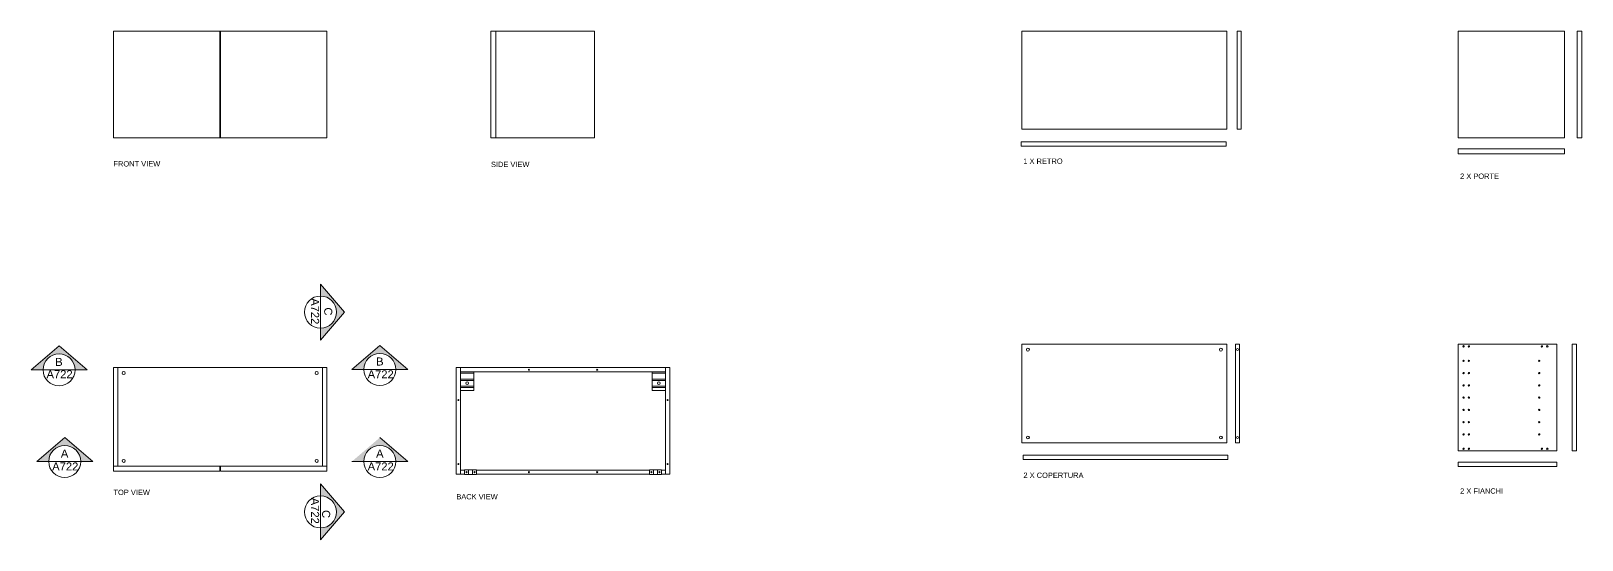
# Model space of a CAD drawing. Header units: inches. Extents: x 2873 to 15834, y 7 to 1915.
# Drawn here: x 10020 to 15834, y 7 to 1915 of the extents above; entities that cross this region are included whole.
import ezdxf

# ---------------------------------------------------------------- set-up
doc = ezdxf.new("R2010")
doc.units = ezdxf.units.IN
doc.header["$MEASUREMENT"] = 0
doc.layers.add('A-ELEV-MBE', color=7, linetype='Continuous', lineweight=18)
doc.layers.add('symbol', color=7, linetype='Continuous', lineweight=18)
doc.layers.add('Layer1', color=3, linetype='Continuous')
doc.styles.get("Standard").update_dxf_attribs({"font": 'Arial.ttf'})

msp = doc.modelspace()

# ---------------------------------------------------------------- hatches: boundary and pattern name
at = {"layer": 'symbol'}
h = msp.add_hatch(color=256, dxfattribs=at)
h.dxf.hatch_style = 1
h.paths.add_polyline_path([(11105.5, 801.6), (11105.5, 756.6), (11195.5, 861.6), (11105.5, 966.6), (11105.5, 921.6, -1)])
h = msp.add_hatch(color=256, dxfattribs=at)
h.dxf.hatch_style = 1
h.paths.add_polyline_path([(10185.1, 644.8), (10230.1, 644.8), (10125.1, 734.8), (10020.1, 644.8), (10065.1, 644.8, -1)])
h = msp.add_hatch(color=256, dxfattribs=at)
h.dxf.hatch_style = 1
h.paths.add_polyline_path([(11267.9, 646.4), (11222.9, 646.4), (11327.9, 736.4), (11432.9, 646.4), (11387.9, 646.4, 1)])
h = msp.add_hatch(color=256, dxfattribs=at)
h.dxf.hatch_style = 1
h.paths.add_polyline_path([(10206.4, 301.3), (10251.4, 301.3), (10146.4, 391.3), (10041.4, 301.3), (10086.4, 301.3, -1)])
h = msp.add_hatch(color=256, dxfattribs=at)
h.dxf.hatch_style = 1
h.paths.add_polyline_path([(11267.9, 301.3), (11222.9, 301.3), (11327.9, 391.3), (11432.9, 301.3), (11387.9, 301.3, 1)])
h = msp.add_hatch(color=256, dxfattribs=at)
h.dxf.hatch_style = 1
h.paths.add_polyline_path([(11105.5, 172.2), (11105.5, 217.2), (11195.5, 112.2), (11105.5, 7.2), (11105.5, 52.2, 1)])

# ---------------------------------------------------------------- linework, layer by layer
at = {"layer": 'A-ELEV-MBE'}
for p, q in [((10728.2, 1915.3), (10728.2, 1515.3)), ((10730.2, 1915.3), (10730.2, 1515.3)), ((11762.3, 1515.3), (11762.3, 1915.3)), ((11744.3, 1515.3), (11744.3, 1515.3)), ((13734.9, 741), (13734.9, 371)), ((14502.9, 741), (14502.9, 371)), ((15370, 741), (15370, 341)), ((10345.2, 653.4), (10345.2, 283.4)), ((11113.2, 653.4), (11113.2, 283.4)), ((11630.5, 637.4), (11630.5, 632.4)), ((11630.5, 632.4), (11680.5, 632.4)), ((11630.5, 610.3), (11630.5, 605.3)), ((11630.5, 579.1), (11630.5, 584.1)), ((11630.5, 584.1), (11678.5, 584.1)), ((11630.5, 584.1), (11630.5, 579.1)), ((11680.5, 582.1), (11680.5, 579.1)), ((12398.5, 632.4), (12348.5, 632.4)), ((12348.5, 582.1), (12348.5, 579.1)), ((12398.5, 584.1), (12350.5, 584.1)), ((12398.5, 637.4), (12398.5, 632.4)), ((12398.5, 610.3), (12398.5, 605.3)), ((12398.5, 579.1), (12398.5, 584.1)), ((12398.5, 584.1), (12398.5, 579.1)), ((11630.5, 579.1), (11680.5, 579.1)), ((12398.5, 579.1), (12348.5, 579.1)), ((13734.9, 371), (14502.9, 371)), ((10329.2, 283.4), (11129.2, 283.4)), ((10728.2, 265.4), (10728.2, 283.4)), ((10730.2, 265.4), (10730.2, 283.4)), ((11645.5, 269.4), (11645.5, 253.4)), ((11660.5, 270.4), (11660.5, 252.4)), ((11675.5, 252.4), (11675.5, 270.4)), ((12353.5, 270.4), (12353.5, 252.4)), ((12368.5, 252.4), (12368.5, 270.4)), ((12383.5, 269.4), (12383.5, 253.4))]:
    msp.add_line(p, q, dxfattribs=at)
for points in [[(10329.2, 1515.3), (11129.2, 1515.3), (11129.2, 1915.3), (10329.2, 1915.3)], [(11744.3, 1515.3), (12132.3, 1515.3), (12132.3, 1915.3), (11744.3, 1915.3)], [(13734.9, 1547.3), (14502.9, 1547.3), (14502.9, 1915.3), (13734.9, 1915.3)], [(14541.3, 1547.3), (14557.3, 1547.3), (14557.3, 1915.3), (14541.3, 1915.3)], [(15370, 1515.3), (15769, 1515.3), (15769, 1915.3), (15370, 1915.3)], [(15816.4, 1515.3), (15834.4, 1515.3), (15834.4, 1915.3), (15816.4, 1915.3)], [(13732.5, 1483.7), (14500.5, 1483.7), (14500.5, 1499.7), (13732.5, 1499.7)], [(15370, 1455.4), (15769, 1455.4), (15769, 1473.4), (15370, 1473.4)], [(14534.9, 371), (14550.9, 371), (14550.9, 741), (14534.9, 741)], [(15798, 341), (15814, 341), (15814, 741), (15798, 741)], [(11614.5, 253.4), (11630.5, 253.4), (11630.5, 653.4), (11614.5, 653.4)], [(11630.5, 653.4), (12398.5, 653.4), (12398.5, 637.4), (11630.5, 637.4)], [(12398.5, 253.4), (12414.5, 253.4), (12414.5, 653.4), (12398.5, 653.4)], [(11630.5, 567.4), (11680.5, 567.4), (11680.5, 637.4), (11630.5, 637.4)], [(12398.5, 567.4), (12348.5, 567.4), (12348.5, 637.4), (12398.5, 637.4)], [(13738.9, 309.4), (14506.9, 309.4), (14506.9, 325.4), (13738.9, 325.4)], [(15370, 283.2), (15740, 283.2), (15740, 299.2), (15370, 299.2)], [(11645.5, 252.4), (11690.5, 252.4), (11690.5, 270.4), (11645.5, 270.4)], [(12338.5, 252.4), (12383.5, 252.4), (12383.5, 270.4), (12338.5, 270.4)]]:
    msp.add_lwpolyline(points, close=True, dxfattribs=at)
for points in [[(14502.9, 741), (13734.9, 741)], [(15370, 341), (15740.4, 341), (15740.4, 741), (15370, 741)], [(10730.2, 265.4), (11129.2, 265.4), (11129.2, 653.4), (10329.2, 653.4), (10329.2, 265.4), (10728.2, 265.4)], [(12383.5, 269.4), (12398.5, 269.4), (12398.5, 637.4), (11630.5, 637.4), (11630.5, 269.4), (11645.5, 269.4)], [(11645.5, 269.4), (11630.5, 269.4), (11630.5, 253.4), (11645.5, 253.4)], [(11690.5, 269.4), (12338.5, 269.4)], [(12338.5, 269.4), (11690.5, 269.4)], [(11690.5, 253.4), (12338.5, 253.4)], [(12383.5, 253.4), (12398.5, 253.4), (12398.5, 269.4), (12383.5, 269.4)]]:
    msp.add_lwpolyline(points, dxfattribs=at)
for points in [[(11630.5, 610.3), (11680.5, 610.3), (11680.5, 607.3, -0.414214), (11678.5, 605.3), (11630.5, 605.3)], [(12398.5, 610.3), (12348.5, 610.3), (12348.5, 607.3, 0.414214), (12350.5, 605.3), (12398.5, 605.3)]]:
    msp.add_lwpolyline(points, format="xyb", dxfattribs=at)
for centre, radius in [((13757.3, 720.7), 5.6), ((14480.6, 720.7), 5.6), ((14542.9, 721.2), 3.65), ((15390.4, 733), 2.71), ((15410.4, 733), 2.5), ((15684.4, 733), 2.5), ((15704.4, 733), 2.71), ((11886.5, 645.4), 2), ((12142.5, 645.4), 2), ((15390.4, 678.8), 2.5), ((15410.4, 678.8), 2.5), ((15674.4, 678.8), 2.5), ((10367.6, 633), 5.6), ((11090.9, 633), 5.6), ((11655.5, 594.7), 5), ((12373.5, 594.7), 5), ((15390.4, 632.8), 2.5), ((15390.4, 586.8), 2.5), ((15410.4, 632.8), 2.5), ((15410.4, 586.8), 2.5), ((15674.4, 632.8), 2.5), ((15674.4, 586.8), 2.5), ((11622.5, 531.5), 2), ((12406.5, 531.5), 2), ((15390.4, 540.8), 2.5), ((15410.4, 540.8), 2.5), ((15674.4, 540.8), 2.5), ((15390.4, 494.8), 2.5), ((15410.4, 494.8), 2.5), ((15674.4, 494.8), 2.5), ((15390.4, 448.8), 2.5), ((15410.4, 448.8), 2.5), ((15674.4, 448.8), 2.5), ((13757.3, 391.4), 5.6), ((14480.6, 391.4), 5.6), ((14542.9, 390.9), 3.65), ((15390.4, 349), 2.71), ((15390.4, 402.8), 2.5), ((15410.4, 402.8), 2.5), ((15410.4, 349), 2.5), ((15674.4, 402.8), 2.5), ((15684.4, 349), 2.5), ((15704.4, 349), 2.71), ((10367.6, 303.7), 5.6), ((11091.1, 303.7), 5.6), ((11622.5, 291.8), 2), ((12406.5, 291.8), 2), ((11653, 261.4), 2), ((11683, 261.4), 2), ((11886.5, 261.4), 2), ((12142.5, 261.4), 2), ((12346, 261.4), 2), ((12376, 261.4), 2)]:
    msp.add_circle(centre, radius, dxfattribs=at)
for centre, start, end in [((11678.5, 582.1), 0, 90), ((12350.5, 582.1), 90, 180)]:
    msp.add_arc(centre, 2, start, end, dxfattribs=at)
at = {"layer": 'symbol'}
for p, q in [((11105.5, 861.6), (11105.5, 966.6)), ((11105.5, 966.6), (11195.5, 861.6)), ((11105.5, 861.6), (11105.5, 756.6)), ((11105.5, 756.6), (11195.5, 861.6)), ((10020.1, 644.8), (10125.1, 734.8)), ((10230.1, 644.8), (10125.1, 734.8)), ((11222.9, 646.4), (11327.9, 736.4)), ((11432.9, 646.4), (11327.9, 736.4)), ((10125.1, 644.8), (10020.1, 644.8)), ((10125.1, 644.8), (10230.1, 644.8)), ((11327.9, 646.4), (11222.9, 646.4)), ((11327.9, 646.4), (11432.9, 646.4)), ((10041.4, 301.3), (10146.4, 391.3)), ((10251.4, 301.3), (10146.4, 391.3)), ((11432.9, 301.3), (11327.9, 391.3)), ((10146.4, 301.3), (10041.4, 301.3)), ((10146.4, 301.3), (10251.4, 301.3)), ((11327.9, 301.3), (11222.9, 301.3)), ((11327.9, 301.3), (11432.9, 301.3)), ((11105.5, 112.2), (11105.5, 217.2)), ((11105.5, 217.2), (11195.5, 112.2)), ((11105.5, 112.2), (11105.5, 7.2)), ((11105.5, 7.2), (11195.5, 112.2))]:
    msp.add_line(p, q, dxfattribs=at)
for centre in [(11105.5, 861.6), (10125.1, 644.8), (11327.9, 646.4), (10146.4, 301.3), (11327.9, 301.3), (11105.5, 112.2)]:
    msp.add_circle(centre, 60, dxfattribs=at)

# ---------------------------------------------------------------- texts
at = {"layer": 'Layer1', "char_height": 20, "attachment_point": 1}
for s, width, heights, insert in [('FRONT VIEW', 205.392, [0], (10329.2, 1427.4)), ('SIDE VIEW', 205.392, [0], (11744.3, 1425.3)), ('1 X RETRO', 473.271, [6.33], (13740, 1437.3)), ('2 X PORTE', 473.271, [0], (15377.5, 1381)), ('2 X COPERTURA', 473.271, [0], (13740.6, 259.8)), ('TOP VIEW', 205.392, [0], (10329.2, 195.7)), ('BACK VIEW', 205.392, [0], (11614.5, 179.4)), ('2 X FIANCHI', 473.271, [0], (15377.5, 200.8))]:
    msp.add_mtext_dynamic_manual_height_columns(s, width=width, gutter_width=1, heights=heights, dxfattribs=dict(at, insert=insert))
at = {"layer": 'symbol', "char_height": 30, "rotation": 270}
for s, insert, attachment_point in [('A722', (11070.2, 815.7), 9), ('C', (11118.9, 848.8), 9), ('A722', (11070.2, 67.7), 9), ('C', (11111, 119.4), 7)]:
    msp.add_mtext_dynamic_manual_height_columns(s, width=75.149, gutter_width=1, heights=[0], dxfattribs=dict(at, insert=insert, attachment_point=attachment_point))
at = {"layer": 'symbol', "char_height": 30, "attachment_point": 1}
for s, insert in [('A722', (10078.2, 643.5)), ('B', (10110.7, 689.7)), ('A722', (11282.1, 643.2)), ('B', (11313.8, 691.3)), ('A722', (10099.5, 297.8)), ('A', (10132, 346.2)), ('A722', (11282.1, 297.8)), ('A', (11313.8, 346.2))]:
    msp.add_mtext_dynamic_manual_height_columns(s, width=75.149, gutter_width=1, heights=[0], dxfattribs=dict(at, insert=insert))

doc.saveas('drawing.dxf')
